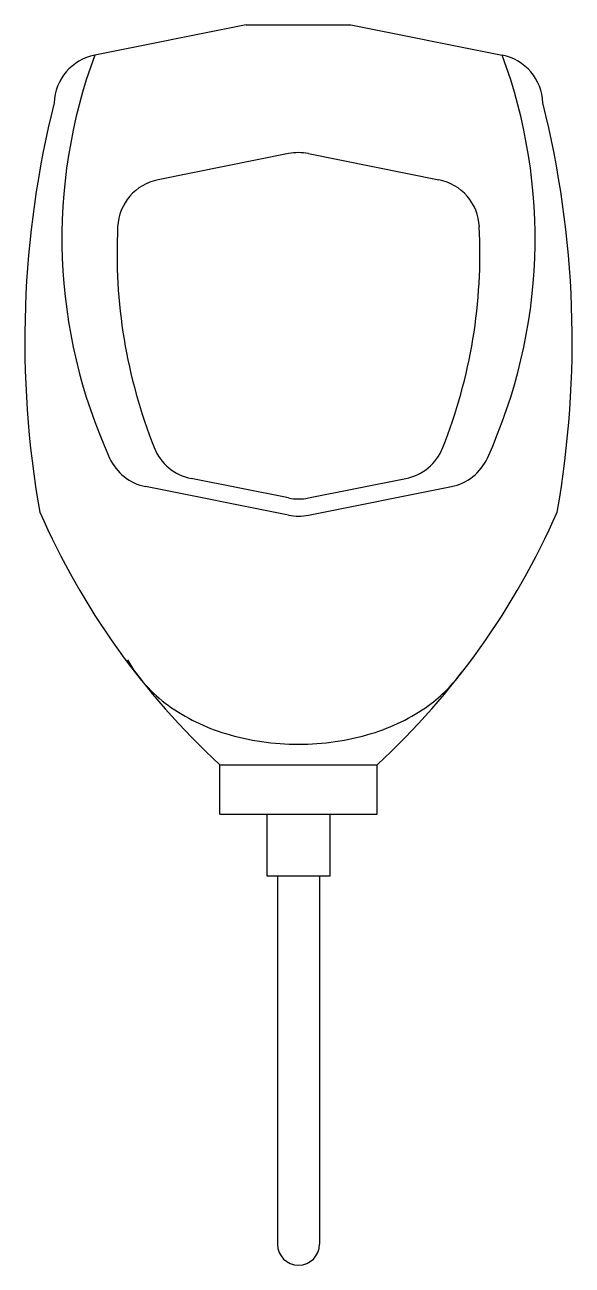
# Model space of a CAD drawing. Header units: millimetres. Extents: x -2965.489 to -2965.164, y 2976.524 to 2977.261.
import ezdxf

# ---------------------------------------------------------------- set-up
doc = ezdxf.new("R2010")
doc.units = ezdxf.units.MM
doc.header["$LTSCALE"] = 10
doc.layers.add('banheiro_louças', color=2, linetype='Continuous')

msp = doc.modelspace()

# ---------------------------------------------------------------- linework, layer by layer
at = {"layer": 'banheiro_louças'}
for p, q in [((-2965.35766, 2977.26092), (-2965.44764, 2977.24295)), ((-2965.35766, 2977.26092), (-2965.29544, 2977.26092)), ((-2965.29544, 2977.26092), (-2965.20546, 2977.24295)), ((-2965.33243, 2977.18438), (-2965.40994, 2977.1689)), ((-2965.32068, 2977.18438), (-2965.24317, 2977.1689)), ((-2965.33243, 2976.96961), (-2965.41739, 2976.98658)), ((-2965.33243, 2976.97981), (-2965.39033, 2976.99137)), ((-2965.32068, 2976.97981), (-2965.26277, 2976.99137)), ((-2965.32068, 2976.96961), (-2965.23571, 2976.98658)), ((-2965.37322, 2976.82128), (-2965.37322, 2976.82128)), ((-2965.37322, 2976.79191), (-2965.37322, 2976.82128)), ((-2965.37322, 2976.82128), (-2965.27988, 2976.82128)), ((-2965.27988, 2976.79191), (-2965.27988, 2976.82128)), ((-2965.27988, 2976.82128), (-2965.27988, 2976.82128)), ((-2965.37322, 2976.79191), (-2965.27988, 2976.79191)), ((-2965.3453, 2976.79191), (-2965.3453, 2976.75525)), ((-2965.3078, 2976.75525), (-2965.3078, 2976.79191)), ((-2965.3453, 2976.75525), (-2965.3078, 2976.75525)), ((-2965.33905, 2976.75525), (-2965.33905, 2976.5365)), ((-2965.31405, 2976.75525), (-2965.31405, 2976.5365))]:
    msp.add_line(p, q, dxfattribs=at)
for points in [[(-2965.42825, 2976.8836, 0.106574), (-2965.40389, 2976.8566, 0.08377), (-2965.36981, 2976.83984, 0.072624), (-2965.32655, 2976.83352, 0.072624)], [(-2965.32655, 2976.83352, 0.072624), (-2965.28329, 2976.83984, 0.08377), (-2965.24922, 2976.8566, 0.083609), (-2965.22907, 2976.87698, 0.1312)]]:
    msp.add_lwpolyline(points, format="xyb", dxfattribs=at)
for centre, radius, start, end in [((-2965.44176, 2977.21353), 0.03, 101.29454, 177.98917), ((-2965.15298, 2977.13395), 0.31417, 159.70038, 204.52355), ((-2965.50012, 2977.13395), 0.31417, 335.47645, 20.29962), ((-2965.21134, 2977.21353), 0.03, 2.01083, 78.70546), ((-2964.90714, 2977.07305), 0.58208, 165.92745, 190.05088), ((-2965.74597, 2977.07305), 0.58208, 349.94912, 14.07255), ((-2965.32655, 2977.15496), 0.03, 78.70546, 101.29454), ((-2965.40406, 2977.13948), 0.03, 101.29454, 177.16732), ((-2965.24904, 2977.13948), 0.03, 2.83268, 78.70546), ((-2965.12008, 2977.12543), 0.31433, 177.16732, 201.59196), ((-2965.53303, 2977.12543), 0.31433, 338.40804, 2.83268), ((-2965.38446, 2977.02079), 0.03, 201.59196, 258.70546), ((-2965.26865, 2977.02079), 0.03, 281.29454, 338.40804), ((-2965.41152, 2977.016), 0.03, 204.52355, 258.70546), ((-2965.24159, 2977.016), 0.03, 281.29454, 335.47645), ((-2965.32655, 2977.00923), 0.03, 258.70546, 281.29454), ((-2965.06886, 2977.1515), 0.44909, 203.63398, 227.33362), ((-2965.32655, 2976.99903), 0.03, 258.70546, 281.29454), ((-2965.58424, 2977.1515), 0.44909, 312.66638, 336.36602), ((-2965.32655, 2976.5365), 0.0125, 180, 0)]:
    msp.add_arc(centre, radius, start, end, dxfattribs=at)

doc.saveas('drawing.dxf')
